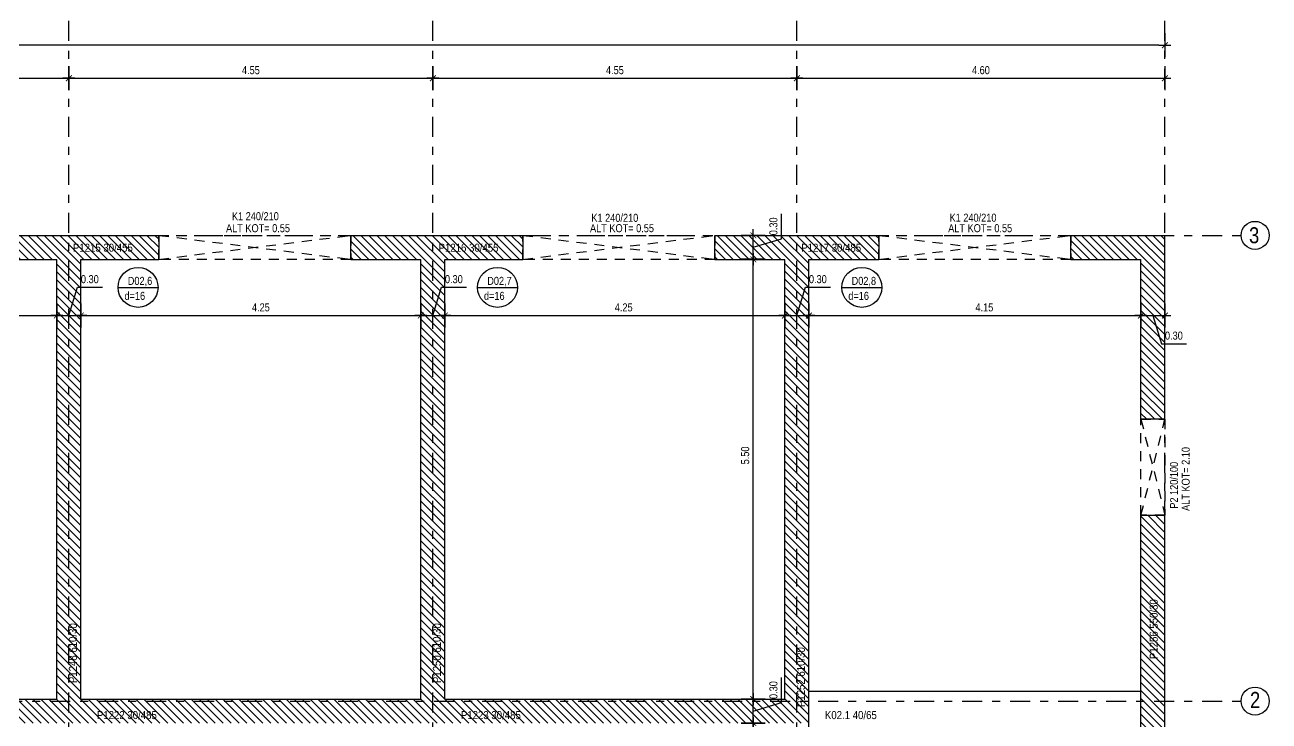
# Model space of a CAD drawing. Header units: metres. Extents: x 419734 to 420376, y 4564732 to 4565123.
# Drawn here: x 420026.43 to 420041.98, y 4565100.04 to 4565108.75 of the extents above; entities that cross this region are included whole.
import ezdxf

# ---------------------------------------------------------------- set-up
doc = ezdxf.new("R2010")
doc.units = ezdxf.units.M
doc.linetypes.add('NASCOSTA', pattern=[0.375, 0.25, -0.125])
doc.linetypes.add('TRATTO-PUNTO', pattern=[1, 0.5, -0.25, 0, -0.25])
doc.layers.get('Defpoints').update_dxf_attribs({"color": 5})
for name, color, linetype in [('SW_ASSI', 7, 'TRATTO-PUNTO'), ('SW_DIM', 33, 'Continuous'), ('SW_MAGRONE', 2, 'Continuous'), ('SW_TRATT_GRIGIO', 252, 'NASCOSTA'), ('SW_TRATTEGGIO_252', 252, 'Continuous'), ('SW_TXT_TESTI', 1, 'Continuous')]:
    doc.layers.add(name, color=color, linetype=linetype)
doc.styles.add('SWS', font='ARIALN.TTF')
doc.dimstyles.new('DIM-SW-50_m', dxfattribs={"dimtxt": 0.1, "dimasz": 0.075, "dimexe": 0.125, "dimexo": 0.125, "dimgap": 0.05, "dimtad": 1, "dimzin": 1, "dimdsep": 46, "dimtxsty": 'SWS', "dimblk1": 'D', "dimblk2": 'D', "dimsah": 1, "dimcen": 0.0075, "dimdle": 0.0625, "dimse1": 1, "dimse2": 1, "dimclrd": 256, "dimclre": 256, "dimclrt": 256, "dimazin": 0, "dimtfac": 0.75, "dimtmove": 1, "dimatfit": 3, "dimldrblk": 'D', "dimfxl": 0.125, "dimtvp": 1.5, "dimtolj": 1, "dimtzin": 0, "dimarcsym": 0})

# ---------------------------------------------------------------- blocks, each defined once
blk = doc.blocks.new('D')
for p, q in [((-1, 0), (1, 0)), ((0, 2), (0, -2))]:
    blk.add_line(p, q)
at = {"const_width": 0.141}
blk.add_lwpolyline([(0.48, 0.48), (-0.48, -0.48)], dxfattribs=at)
blk = doc.blocks.new('*D754')
at = {"layer": 'Defpoints', "color": 0, "ltscale": 0.5, "transparency": 16777216}
for p in [(420021.579, 4565105.113), (420026.829, 4565105.113), (420026.829, 4565105.113)]:
    blk.add_point(p, dxfattribs=at)
at = {"layer": 'SW_DIM', "lineweight": -2, "ltscale": 0.5, "transparency": 16777216}
blk.add_line((420021.654, 4565105.113), (420026.754, 4565105.113), dxfattribs=at)
at = {"layer": 'SW_DIM', "lineweight": -2, "ltscale": 0.5, "transparency": 16777216, "xscale": 0.075, "yscale": 0.075, "zscale": 0.075, "rotation": 180}
blk.add_blockref('D', (420021.579, 4565105.113), dxfattribs=at)
at = {"layer": 'SW_DIM', "lineweight": -2, "ltscale": 0.5, "transparency": 16777216, "xscale": 0.075, "yscale": 0.075, "zscale": 0.075}
blk.add_blockref('D', (420026.829, 4565105.113), dxfattribs=at)
at = {"layer": 'SW_DIM', "ltscale": 0.5, "transparency": 16777216, "insert": (420024.308, 4565105.214), "char_height": 0.1, "attachment_point": 5, "style": 'SWS'}
blk.add_mtext('\\A1;5.25', dxfattribs=at)
blk = doc.blocks.new('*D755')
at = {"layer": 'Defpoints', "color": 0, "ltscale": 0.5, "transparency": 16777216}
for p in [(420026.829, 4565105.113), (420027.129, 4565105.113), (420027.129, 4565105.113)]:
    blk.add_point(p, dxfattribs=at)
at = {"layer": 'SW_DIM', "lineweight": -2, "ltscale": 0.5, "transparency": 16777216}
for p, q in [((420026.979, 4565105.113), (420027.085, 4565105.466)), ((420027.085, 4565105.466), (420027.398, 4565105.466)), ((420026.904, 4565105.113), (420027.054, 4565105.113))]:
    blk.add_line(p, q, dxfattribs=at)
at = {"layer": 'SW_DIM', "lineweight": -2, "ltscale": 0.5, "transparency": 16777216, "xscale": 0.075, "yscale": 0.075, "zscale": 0.075, "rotation": 180}
blk.add_blockref('D', (420026.829, 4565105.113), dxfattribs=at)
at = {"layer": 'SW_DIM', "lineweight": -2, "ltscale": 0.5, "transparency": 16777216, "xscale": 0.075, "yscale": 0.075, "zscale": 0.075}
blk.add_blockref('D', (420027.129, 4565105.113), dxfattribs=at)
at = {"layer": 'SW_DIM', "ltscale": 0.5, "transparency": 16777216, "insert": (420027.241, 4565105.567), "char_height": 0.1, "attachment_point": 5, "style": 'SWS'}
blk.add_mtext('\\A1;0.30', dxfattribs=at)
blk = doc.blocks.new('*D756')
at = {"layer": 'Defpoints', "color": 0, "ltscale": 0.5, "transparency": 16777216}
for p in [(420027.129, 4565105.113), (420031.379, 4565105.113), (420031.379, 4565105.113)]:
    blk.add_point(p, dxfattribs=at)
at = {"layer": 'SW_DIM', "lineweight": -2, "ltscale": 0.5, "transparency": 16777216}
blk.add_line((420027.204, 4565105.113), (420031.304, 4565105.113), dxfattribs=at)
at = {"layer": 'SW_DIM', "lineweight": -2, "ltscale": 0.5, "transparency": 16777216, "xscale": 0.075, "yscale": 0.075, "zscale": 0.075, "rotation": 180}
blk.add_blockref('D', (420027.129, 4565105.113), dxfattribs=at)
at = {"layer": 'SW_DIM', "lineweight": -2, "ltscale": 0.5, "transparency": 16777216, "xscale": 0.075, "yscale": 0.075, "zscale": 0.075}
blk.add_blockref('D', (420031.379, 4565105.113), dxfattribs=at)
at = {"layer": 'SW_DIM', "ltscale": 0.5, "transparency": 16777216, "insert": (420029.379, 4565105.214), "char_height": 0.1, "attachment_point": 5, "style": 'SWS'}
blk.add_mtext('\\A1;4.25', dxfattribs=at)
blk = doc.blocks.new('*D757')
at = {"layer": 'Defpoints', "color": 0, "ltscale": 0.5, "transparency": 16777216}
for p in [(420031.379, 4565105.113), (420031.679, 4565105.113), (420031.679, 4565105.113)]:
    blk.add_point(p, dxfattribs=at)
at = {"layer": 'SW_DIM', "lineweight": -2, "ltscale": 0.5, "transparency": 16777216}
for p, q in [((420031.529, 4565105.113), (420031.635, 4565105.466)), ((420031.635, 4565105.466), (420031.948, 4565105.466)), ((420031.454, 4565105.113), (420031.604, 4565105.113))]:
    blk.add_line(p, q, dxfattribs=at)
at = {"layer": 'SW_DIM', "lineweight": -2, "ltscale": 0.5, "transparency": 16777216, "xscale": 0.075, "yscale": 0.075, "zscale": 0.075, "rotation": 180}
blk.add_blockref('D', (420031.379, 4565105.113), dxfattribs=at)
at = {"layer": 'SW_DIM', "lineweight": -2, "ltscale": 0.5, "transparency": 16777216, "xscale": 0.075, "yscale": 0.075, "zscale": 0.075}
blk.add_blockref('D', (420031.679, 4565105.113), dxfattribs=at)
at = {"layer": 'SW_DIM', "ltscale": 0.5, "transparency": 16777216, "insert": (420031.791, 4565105.567), "char_height": 0.1, "attachment_point": 5, "style": 'SWS'}
blk.add_mtext('\\A1;0.30', dxfattribs=at)
blk = doc.blocks.new('*D758')
at = {"layer": 'Defpoints', "color": 0, "ltscale": 0.5, "transparency": 16777216}
for p in [(420031.679, 4565105.113), (420035.929, 4565105.113), (420035.929, 4565105.113)]:
    blk.add_point(p, dxfattribs=at)
at = {"layer": 'SW_DIM', "lineweight": -2, "ltscale": 0.5, "transparency": 16777216}
blk.add_line((420031.754, 4565105.113), (420035.854, 4565105.113), dxfattribs=at)
at = {"layer": 'SW_DIM', "lineweight": -2, "ltscale": 0.5, "transparency": 16777216, "xscale": 0.075, "yscale": 0.075, "zscale": 0.075, "rotation": 180}
blk.add_blockref('D', (420031.679, 4565105.113), dxfattribs=at)
at = {"layer": 'SW_DIM', "lineweight": -2, "ltscale": 0.5, "transparency": 16777216, "xscale": 0.075, "yscale": 0.075, "zscale": 0.075}
blk.add_blockref('D', (420035.929, 4565105.113), dxfattribs=at)
at = {"layer": 'SW_DIM', "ltscale": 0.5, "transparency": 16777216, "insert": (420033.914, 4565105.214), "char_height": 0.1, "attachment_point": 5, "style": 'SWS'}
blk.add_mtext('\\A1;4.25', dxfattribs=at)
blk = doc.blocks.new('*D759')
at = {"layer": 'Defpoints', "color": 0, "ltscale": 0.5, "transparency": 16777216}
for p in [(420035.929, 4565105.113), (420036.229, 4565105.113), (420036.229, 4565105.113)]:
    blk.add_point(p, dxfattribs=at)
at = {"layer": 'SW_DIM', "lineweight": -2, "ltscale": 0.5, "transparency": 16777216}
for p, q in [((420036.079, 4565105.113), (420036.185, 4565105.466)), ((420036.185, 4565105.466), (420036.498, 4565105.466)), ((420036.004, 4565105.113), (420036.154, 4565105.113))]:
    blk.add_line(p, q, dxfattribs=at)
at = {"layer": 'SW_DIM', "lineweight": -2, "ltscale": 0.5, "transparency": 16777216, "xscale": 0.075, "yscale": 0.075, "zscale": 0.075, "rotation": 180}
blk.add_blockref('D', (420035.929, 4565105.113), dxfattribs=at)
at = {"layer": 'SW_DIM', "lineweight": -2, "ltscale": 0.5, "transparency": 16777216, "xscale": 0.075, "yscale": 0.075, "zscale": 0.075}
blk.add_blockref('D', (420036.229, 4565105.113), dxfattribs=at)
at = {"layer": 'SW_DIM', "ltscale": 0.5, "transparency": 16777216, "insert": (420036.341, 4565105.567), "char_height": 0.1, "attachment_point": 5, "style": 'SWS'}
blk.add_mtext('\\A1;0.30', dxfattribs=at)
blk = doc.blocks.new('*D760')
at = {"layer": 'Defpoints', "color": 0, "ltscale": 0.5, "transparency": 16777216}
for p in [(420036.229, 4565105.113), (420040.379, 4565105.113), (420040.379, 4565105.113)]:
    blk.add_point(p, dxfattribs=at)
at = {"layer": 'SW_DIM', "lineweight": -2, "ltscale": 0.5, "transparency": 16777216}
blk.add_line((420036.304, 4565105.113), (420040.304, 4565105.113), dxfattribs=at)
at = {"layer": 'SW_DIM', "lineweight": -2, "ltscale": 0.5, "transparency": 16777216, "xscale": 0.075, "yscale": 0.075, "zscale": 0.075, "rotation": 180}
blk.add_blockref('D', (420036.229, 4565105.113), dxfattribs=at)
at = {"layer": 'SW_DIM', "lineweight": -2, "ltscale": 0.5, "transparency": 16777216, "xscale": 0.075, "yscale": 0.075, "zscale": 0.075}
blk.add_blockref('D', (420040.379, 4565105.113), dxfattribs=at)
at = {"layer": 'SW_DIM', "ltscale": 0.5, "transparency": 16777216, "insert": (420038.422, 4565105.214), "char_height": 0.1, "attachment_point": 5, "style": 'SWS'}
blk.add_mtext('\\A1;4.15', dxfattribs=at)
blk = doc.blocks.new('*D761')
at = {"layer": 'Defpoints', "color": 0, "ltscale": 0.5, "transparency": 16777216}
for p in [(420040.679, 4565105.436), (420040.379, 4565105.113), (420040.679, 4565105.113)]:
    blk.add_point(p, dxfattribs=at)
at = {"layer": 'SW_DIM', "lineweight": -2, "ltscale": 0.5, "transparency": 16777216}
for p, q in [((420040.454, 4565105.113), (420040.604, 4565105.113)), ((420040.529, 4565105.113), (420040.635, 4565104.76)), ((420040.635, 4565104.76), (420040.948, 4565104.76))]:
    blk.add_line(p, q, dxfattribs=at)
at = {"layer": 'SW_DIM', "lineweight": -2, "ltscale": 0.5, "transparency": 16777216, "xscale": 0.075, "yscale": 0.075, "zscale": 0.075, "rotation": 180}
blk.add_blockref('D', (420040.379, 4565105.113), dxfattribs=at)
at = {"layer": 'SW_DIM', "lineweight": -2, "ltscale": 0.5, "transparency": 16777216, "xscale": 0.075, "yscale": 0.075, "zscale": 0.075}
blk.add_blockref('D', (420040.679, 4565105.113), dxfattribs=at)
at = {"layer": 'SW_DIM', "ltscale": 0.5, "transparency": 16777216, "insert": (420040.791, 4565104.861), "char_height": 0.1, "attachment_point": 5, "style": 'SWS'}
blk.add_mtext('\\A1;0.30', dxfattribs=at)
blk = doc.blocks.new('*D794')
at = {"layer": 'Defpoints', "color": 0, "ltscale": 0.5, "transparency": 16777216}
for p in [(420035.534, 4565100.016), (420035.534, 4565100.016), (420035.534, 4565093.266)]:
    blk.add_point(p, dxfattribs=at)
at = {"layer": 'SW_DIM', "lineweight": -2, "ltscale": 0.5, "transparency": 16777216}
blk.add_line((420035.534, 4565093.341), (420035.534, 4565099.941), dxfattribs=at)
at = {"layer": 'SW_DIM', "lineweight": -2, "ltscale": 0.5, "transparency": 16777216, "xscale": 0.075, "yscale": 0.075, "zscale": 0.075}
for p, rotation in [((420035.534, 4565100.016), 90), ((420035.534, 4565093.266), 270)]:
    blk.add_blockref('D', p, dxfattribs=dict(at, rotation=rotation))
at = {"layer": 'SW_DIM', "ltscale": 0.5, "transparency": 16777216, "insert": (420035.433, 4565096.928), "char_height": 0.1, "attachment_point": 5, "rotation": 90, "style": 'SWS'}
blk.add_mtext('\\A1;6.75', dxfattribs=at)
blk = doc.blocks.new('*D795')
at = {"layer": 'Defpoints', "color": 0, "ltscale": 0.5, "transparency": 16777216}
for p in [(420035.534, 4565100.316), (420035.534, 4565100.316), (420035.534, 4565100.016)]:
    blk.add_point(p, dxfattribs=at)
at = {"layer": 'SW_DIM', "lineweight": -2, "ltscale": 0.5, "transparency": 16777216}
for p, q in [((420035.887, 4565100.271), (420035.887, 4565100.584)), ((420035.534, 4565100.166), (420035.887, 4565100.271)), ((420035.534, 4565100.091), (420035.534, 4565100.241))]:
    blk.add_line(p, q, dxfattribs=at)
at = {"layer": 'SW_DIM', "lineweight": -2, "ltscale": 0.5, "transparency": 16777216, "xscale": 0.075, "yscale": 0.075, "zscale": 0.075}
for p, rotation in [((420035.534, 4565100.316), 90), ((420035.534, 4565100.016), 270)]:
    blk.add_blockref('D', p, dxfattribs=dict(at, rotation=rotation))
at = {"layer": 'SW_DIM', "ltscale": 0.5, "transparency": 16777216, "insert": (420035.786, 4565100.428), "char_height": 0.1, "attachment_point": 5, "rotation": 90, "style": 'SWS'}
blk.add_mtext('\\A1;0.30', dxfattribs=at)
blk = doc.blocks.new('*D796')
at = {"layer": 'Defpoints', "color": 0, "ltscale": 0.5, "transparency": 16777216}
for p in [(420035.129, 4565105.816), (420035.534, 4565105.816), (420035.534, 4565100.316)]:
    blk.add_point(p, dxfattribs=at)
at = {"layer": 'SW_DIM', "lineweight": -2, "ltscale": 0.5, "transparency": 16777216}
blk.add_line((420035.534, 4565100.391), (420035.534, 4565105.741), dxfattribs=at)
at = {"layer": 'SW_DIM', "lineweight": -2, "ltscale": 0.5, "transparency": 16777216, "xscale": 0.075, "yscale": 0.075, "zscale": 0.075}
for p, rotation in [((420035.534, 4565105.816), 90), ((420035.534, 4565100.316), 270)]:
    blk.add_blockref('D', p, dxfattribs=dict(at, rotation=rotation))
at = {"layer": 'SW_DIM', "ltscale": 0.5, "transparency": 16777216, "insert": (420035.433, 4565103.363), "char_height": 0.1, "attachment_point": 5, "rotation": 90, "style": 'SWS'}
blk.add_mtext('\\A1;5.50', dxfattribs=at)
blk = doc.blocks.new('*D797')
at = {"layer": 'Defpoints', "color": 0, "ltscale": 0.5, "transparency": 16777216}
for p in [(420035.129, 4565106.116), (420035.534, 4565106.116), (420035.129, 4565105.816)]:
    blk.add_point(p, dxfattribs=at)
at = {"layer": 'SW_DIM', "lineweight": -2, "ltscale": 0.5, "transparency": 16777216}
for p, q in [((420035.887, 4565106.071), (420035.887, 4565106.384)), ((420035.534, 4565105.966), (420035.887, 4565106.071)), ((420035.534, 4565105.891), (420035.534, 4565106.041))]:
    blk.add_line(p, q, dxfattribs=at)
at = {"layer": 'SW_DIM', "lineweight": -2, "ltscale": 0.5, "transparency": 16777216, "xscale": 0.075, "yscale": 0.075, "zscale": 0.075}
for p, rotation in [((420035.534, 4565106.116), 90), ((420035.534, 4565105.816), 270)]:
    blk.add_blockref('D', p, dxfattribs=dict(at, rotation=rotation))
at = {"layer": 'SW_DIM', "ltscale": 0.5, "transparency": 16777216, "insert": (420035.786, 4565106.228), "char_height": 0.1, "attachment_point": 5, "rotation": 90, "style": 'SWS'}
blk.add_mtext('\\A1;0.30', dxfattribs=at)
blk = doc.blocks.new('*D814')
at = {"layer": 'Defpoints', "color": 0, "ltscale": 0.5, "transparency": 16777216}
for p in [(420026.979, 4565108.08), (420021.429, 4565107.638), (420026.979, 4565107.532)]:
    blk.add_point(p, dxfattribs=at)
at = {"layer": 'SW_DIM', "lineweight": -2, "ltscale": 0.5, "transparency": 16777216}
blk.add_line((420021.504, 4565108.08), (420026.904, 4565108.08), dxfattribs=at)
at = {"layer": 'SW_DIM', "lineweight": -2, "ltscale": 0.5, "transparency": 16777216, "xscale": 0.075, "yscale": 0.075, "zscale": 0.075, "rotation": 180}
blk.add_blockref('D', (420021.429, 4565108.08), dxfattribs=at)
at = {"layer": 'SW_DIM', "lineweight": -2, "ltscale": 0.5, "transparency": 16777216, "xscale": 0.075, "yscale": 0.075, "zscale": 0.075}
blk.add_blockref('D', (420026.979, 4565108.08), dxfattribs=at)
at = {"layer": 'SW_DIM', "ltscale": 0.5, "transparency": 16777216, "insert": (420024.204, 4565108.181), "char_height": 0.1, "attachment_point": 5, "style": 'SWS'}
blk.add_mtext('\\A1;5.55', dxfattribs=at)
blk = doc.blocks.new('*D815')
at = {"layer": 'Defpoints', "color": 0, "ltscale": 0.5, "transparency": 16777216}
for p in [(420031.529, 4565108.08), (420026.979, 4565107.532), (420031.529, 4565107.441)]:
    blk.add_point(p, dxfattribs=at)
at = {"layer": 'SW_DIM', "lineweight": -2, "ltscale": 0.5, "transparency": 16777216}
blk.add_line((420027.054, 4565108.08), (420031.454, 4565108.08), dxfattribs=at)
at = {"layer": 'SW_DIM', "lineweight": -2, "ltscale": 0.5, "transparency": 16777216, "xscale": 0.075, "yscale": 0.075, "zscale": 0.075, "rotation": 180}
blk.add_blockref('D', (420026.979, 4565108.08), dxfattribs=at)
at = {"layer": 'SW_DIM', "lineweight": -2, "ltscale": 0.5, "transparency": 16777216, "xscale": 0.075, "yscale": 0.075, "zscale": 0.075}
blk.add_blockref('D', (420031.529, 4565108.08), dxfattribs=at)
at = {"layer": 'SW_DIM', "ltscale": 0.5, "transparency": 16777216, "insert": (420029.254, 4565108.181), "char_height": 0.1, "attachment_point": 5, "style": 'SWS'}
blk.add_mtext('\\A1;4.55', dxfattribs=at)
blk = doc.blocks.new('*D816')
at = {"layer": 'Defpoints', "color": 0, "ltscale": 0.5, "transparency": 16777216}
for p in [(420036.079, 4565108.08), (420036.079, 4565107.501), (420031.529, 4565107.441)]:
    blk.add_point(p, dxfattribs=at)
at = {"layer": 'SW_DIM', "lineweight": -2, "ltscale": 0.5, "transparency": 16777216}
blk.add_line((420031.604, 4565108.08), (420036.004, 4565108.08), dxfattribs=at)
at = {"layer": 'SW_DIM', "lineweight": -2, "ltscale": 0.5, "transparency": 16777216, "xscale": 0.075, "yscale": 0.075, "zscale": 0.075, "rotation": 180}
blk.add_blockref('D', (420031.529, 4565108.08), dxfattribs=at)
at = {"layer": 'SW_DIM', "lineweight": -2, "ltscale": 0.5, "transparency": 16777216, "xscale": 0.075, "yscale": 0.075, "zscale": 0.075}
blk.add_blockref('D', (420036.079, 4565108.08), dxfattribs=at)
at = {"layer": 'SW_DIM', "ltscale": 0.5, "transparency": 16777216, "insert": (420033.804, 4565108.181), "char_height": 0.1, "attachment_point": 5, "style": 'SWS'}
blk.add_mtext('\\A1;4.55', dxfattribs=at)
blk = doc.blocks.new('*D817')
at = {"layer": 'Defpoints', "color": 0, "ltscale": 0.5, "transparency": 16777216}
for p in [(420040.679, 4565108.08), (420036.079, 4565107.501), (420040.679, 4565106.116)]:
    blk.add_point(p, dxfattribs=at)
at = {"layer": 'SW_DIM', "lineweight": -2, "ltscale": 0.5, "transparency": 16777216}
blk.add_line((420036.154, 4565108.08), (420040.604, 4565108.08), dxfattribs=at)
at = {"layer": 'SW_DIM', "lineweight": -2, "ltscale": 0.5, "transparency": 16777216, "xscale": 0.075, "yscale": 0.075, "zscale": 0.075, "rotation": 180}
blk.add_blockref('D', (420036.079, 4565108.08), dxfattribs=at)
at = {"layer": 'SW_DIM', "lineweight": -2, "ltscale": 0.5, "transparency": 16777216, "xscale": 0.075, "yscale": 0.075, "zscale": 0.075}
blk.add_blockref('D', (420040.679, 4565108.08), dxfattribs=at)
at = {"layer": 'SW_DIM', "ltscale": 0.5, "transparency": 16777216, "insert": (420038.379, 4565108.181), "char_height": 0.1, "attachment_point": 5, "style": 'SWS'}
blk.add_mtext('\\A1;4.60', dxfattribs=at)
blk = doc.blocks.new('*D818')
at = {"layer": 'Defpoints', "color": 0, "ltscale": 0.5, "transparency": 16777216}
for p in [(419992.206, 4565108.494), (419992.206, 4565107.808), (420040.679, 4565107.808)]:
    blk.add_point(p, dxfattribs=at)
at = {"layer": 'SW_DIM', "lineweight": -2, "ltscale": 0.5, "transparency": 16777216}
blk.add_line((420040.604, 4565108.494), (419992.281, 4565108.494), dxfattribs=at)
at = {"layer": 'SW_DIM', "lineweight": -2, "ltscale": 0.5, "transparency": 16777216, "xscale": 0.075, "yscale": 0.075, "zscale": 0.075, "rotation": 180}
blk.add_blockref('D', (419992.206, 4565108.494), dxfattribs=at)
at = {"layer": 'SW_DIM', "lineweight": -2, "ltscale": 0.5, "transparency": 16777216, "xscale": 0.075, "yscale": 0.075, "zscale": 0.075}
blk.add_blockref('D', (420040.679, 4565108.494), dxfattribs=at)
at = {"layer": 'SW_DIM', "ltscale": 0.5, "transparency": 16777216, "insert": (420016.443, 4565108.595), "char_height": 0.1, "attachment_point": 5, "style": 'SWS'}
blk.add_mtext('\\A1;48.47', dxfattribs=at)

msp = doc.modelspace()

# ---------------------------------------------------------------- hatches: boundary and pattern name
at = {"layer": 'SW_TRATTEGGIO_252'}
h = msp.add_hatch(dxfattribs=at)
h.set_pattern_fill('_USER', color=256, scale=0.07, angle=135, pattern_type=0)
h.set_pattern_definition([(135, (419964.381146, 4565248.29178), (-0.049497475, -0.049497475), [])])
h.paths.add_polyline_path([(420036.22913, 4565105.81554), (420037.10413, 4565105.81554), (420037.10413, 4565106.11554), (420035.82934, 4565106.11554), (420035.05413, 4565106.11554), (420035.05413, 4565105.81554), (420035.82934, 4565105.81554), (420035.92913, 4565105.81554), (420035.92913, 4565100.31554), (420031.67913, 4565100.31554), (420031.67913, 4565105.81554), (420032.65413, 4565105.81554), (420032.65413, 4565106.11554), (420031.27934, 4565106.11554), (420030.50413, 4565106.11554), (420030.50413, 4565105.81554), (420031.27934, 4565105.81554), (420031.37913, 4565105.81554), (420031.37913, 4565100.31554), (420027.12913, 4565100.31554), (420027.12913, 4565105.81554), (420028.10413, 4565105.81554), (420028.10413, 4565106.11554), (420026.72934, 4565106.11554), (420025.45413, 4565106.11554), (420025.45413, 4565105.81554), (420026.72934, 4565105.81554), (420026.82913, 4565105.81554), (420026.82913, 4565100.31554), (420021.57913, 4565100.31554), (420021.57913, 4565105.81554), (420023.05413, 4565105.81554), (420023.05413, 4565106.11554), (420021.17934, 4565106.11554), (420020.87913, 4565106.11554), (420020.87913, 4565105.81554), (420021.17934, 4565105.81554), (420021.27913, 4565105.81554), (420021.27913, 4565100.01554), (420027.12913, 4565100.01554), (420031.37913, 4565100.01554), (420031.67913, 4565100.01554), (420036.22913, 4565100.01554)])
h.paths.add_polyline_path([(420040.67913, 4565106.11554), (420039.50413, 4565106.11554), (420039.50413, 4565105.81554), (420040.37913, 4565105.81554), (420040.37913, 4565103.81554), (420040.67913, 4565103.81554)])
h.paths.add_polyline_path([(420040.67913, 4565100.61554), (420040.67913, 4565102.61554), (420040.37913, 4565102.61554), (420040.37913, 4565100.61554), (420040.37913, 4565096.46554), (420040.67913, 4565096.46554)])
h.paths.add_polyline_path([(420040.67913, 4565095.26554), (420040.37913, 4565095.26554), (420040.37913, 4565093.26554), (420039.87913, 4565093.26554), (420039.87913, 4565092.96554), (420040.67913, 4565092.96554)])
h.paths.add_polyline_path([(420037.47913, 4565093.26554), (420035.82934, 4565093.26554), (420034.57913, 4565093.26554), (420034.57913, 4565092.96554), (420035.82934, 4565092.96554), (420037.47913, 4565092.96554)])
h.paths.add_polyline_path([(420032.17913, 4565093.26554), (420031.27934, 4565093.26554), (420029.87913, 4565093.26554), (420029.87913, 4565092.96554), (420031.27934, 4565092.96554), (420032.17913, 4565092.96554)])
h.paths.add_polyline_path([(420028.67913, 4565093.26554), (420026.72934, 4565093.26554), (420026.42913, 4565093.26554), (420026.42913, 4565092.96554), (420026.72934, 4565092.96554), (420028.67913, 4565092.96554)])
h.paths.add_polyline_path([(420024.02913, 4565093.26554), (420023.37913, 4565093.26554), (420023.37913, 4565092.96554), (420024.02913, 4565092.96554)])
h.paths.add_polyline_path([(420022.17913, 4565093.26554), (420021.80413, 4565093.26554), (420021.80413, 4565092.96554), (420022.17913, 4565092.96554)])
h.paths.add_polyline_path([(420021.15413, 4565093.26554), (420020.87913, 4565093.26554), (420020.87913, 4565092.96554), (420021.15413, 4565092.96554)])
h.paths.add_polyline_path([(420018.47913, 4565093.26554), (420017.20313, 4565093.26554), (420017.20313, 4565092.96554), (420018.47913, 4565092.96554)])
h.paths.add_polyline_path([(420016.00313, 4565093.26554), (420015.72413, 4565093.26554), (420015.72413, 4565092.96554), (420016.00313, 4565092.96554)])
h.paths.add_polyline_path([(420014.98413, 4565093.26554), (420014.88413, 4565093.26554), (420014.88413, 4565092.96554), (420014.98413, 4565092.96554)])
h.paths.add_polyline_path([(420013.82413, 4565093.26554), (420013.3899, 4565093.26554), (420013.3899, 4565092.96554), (420013.82413, 4565092.96554)])
h.paths.add_polyline_path([(420009.7859, 4565093.26554), (420007.8543, 4565093.26554), (420005.69347, 4565093.26554), (420005.69347, 4565092.96554), (420007.8543, 4565092.96554), (420009.7859, 4565092.96554)])
h.paths.add_polyline_path([(420002.08947, 4565093.26554), (420000.48667, 4565093.26554), (420000.48667, 4565092.96554), (420002.08947, 4565092.96554)])
h.paths.add_polyline_path([(419999.83667, 4565093.26554), (419998.77675, 4565093.26554), (419998.77675, 4565092.96554), (419999.83667, 4565092.96554)])
h.paths.add_polyline_path([(419997.57675, 4565093.26554), (419996.57175, 4565093.26554), (419995.40641, 4565093.26554), (419995.40641, 4565092.96554), (419996.57175, 4565092.96554), (419997.57675, 4565092.96554)])
h.paths.add_polyline_path([(419993.00641, 4565093.26554), (419992.50641, 4565093.26554), (419992.50641, 4565095.26554), (419992.20641, 4565095.26554), (419992.20641, 4565092.96554), (419993.00641, 4565092.96554)])
h.paths.add_polyline_path([(419992.50641, 4565099.96554), (419992.20641, 4565099.96554), (419992.20641, 4565096.46554), (419992.50641, 4565096.46554)])
h.paths.add_polyline_path([(419992.50641, 4565102.61554), (419992.20641, 4565102.61554), (419992.20641, 4565100.61554), (419992.50641, 4565100.61554)])
h.paths.add_polyline_path([(419995.48641, 4565106.11554), (419992.20641, 4565106.11554), (419992.20641, 4565103.81554), (419992.50641, 4565103.81554), (419992.50641, 4565105.81554), (419995.48641, 4565105.81554)])
h.paths.add_polyline_path([(419997.73667, 4565106.11554), (419996.68641, 4565106.11554), (419996.68641, 4565105.81554), (419997.73667, 4565105.81554)])
h.paths.add_polyline_path([(420002.03967, 4565106.11554), (420000.43688, 4565106.11554), (419999.53667, 4565106.11554), (419999.53667, 4565105.81554), (420000.43688, 4565105.81554), (420002.03967, 4565105.81554)])
h.paths.add_polyline_path([(420009.7899, 4565106.11554), (420007.85409, 4565106.11554), (420005.64367, 4565106.11554), (420005.64367, 4565105.81554), (420007.85409, 4565105.81554), (420009.7899, 4565105.81554)])
h.paths.add_polyline_path([(420014.98413, 4565106.11554), (420013.3899, 4565106.11554), (420013.3899, 4565105.81554), (420014.98413, 4565105.81554)])
h.paths.add_polyline_path([(420016.62913, 4565106.11554), (420015.72413, 4565106.11554), (420015.72413, 4565105.81554), (420016.62913, 4565105.81554)])
h.paths.add_polyline_path([(420018.47913, 4565106.11554), (420017.82913, 4565106.11554), (420017.82913, 4565105.81554), (420018.47913, 4565105.81554)])
h.paths.add_polyline_path([(419996.68641, 4565106.11554), (419996.57175, 4565106.11554), (419996.57175, 4565105.81554), (419996.68641, 4565105.81554)])

# ---------------------------------------------------------------- linework, layer by layer
at = {"layer": 'SW_ASSI', "ltscale": 0.5}
for points in [[(420026.97913, 4565091.14662), (420026.97913, 4565109.00194)], [(420031.52913, 4565091.14662), (420031.52913, 4565109.00194)], [(420036.07913, 4565091.14662), (420036.07913, 4565109.00194)], [(420040.67913, 4565091.14662), (420040.67913, 4565109.00194)], [(419987.14444, 4565106.11554), (420041.63148, 4565106.11554)], [(419987.14444, 4565100.29054), (420041.63148, 4565100.29054)]]:
    msp.add_lwpolyline(points, dxfattribs=at)
at = {"layer": 'SW_MAGRONE'}
for points in [[(420025.45413, 4565106.11554), (420028.10413, 4565106.11554)], [(420028.10413, 4565106.11554), (420028.10413, 4565105.81554)], [(420030.50413, 4565106.11554), (420032.65413, 4565106.11554)], [(420030.50413, 4565105.81554), (420030.50413, 4565106.11554)], [(420032.65413, 4565106.11554), (420032.65413, 4565105.81554)], [(420035.05413, 4565106.11554), (420035.82934, 4565106.11554)], [(420035.05413, 4565105.81554), (420035.05413, 4565106.11554)], [(420035.82934, 4565106.11554), (420037.10413, 4565106.11554)], [(420037.10413, 4565106.11554), (420037.10413, 4565105.81554)], [(420039.50413, 4565106.11554), (420040.67913, 4565106.11554)], [(420039.50413, 4565105.81554), (420039.50413, 4565106.11554)], [(420040.67913, 4565103.81554), (420040.67913, 4565106.11554)], [(420025.45413, 4565105.81554), (420026.82913, 4565105.81554)], [(420026.82913, 4565100.31554), (420026.82913, 4565105.81554)], [(420027.12913, 4565100.31554), (420027.12913, 4565105.81554)], [(420027.12913, 4565105.81554), (420028.10413, 4565105.81554)], [(420030.50413, 4565105.81554), (420031.37913, 4565105.81554)], [(420031.37913, 4565100.31554), (420031.37913, 4565105.81554)], [(420031.67913, 4565100.31554), (420031.67913, 4565105.81554)], [(420031.67913, 4565105.81554), (420032.65413, 4565105.81554)], [(420035.05413, 4565105.81554), (420035.92913, 4565105.81554)], [(420035.92913, 4565100.31554), (420035.92913, 4565105.81554)], [(420036.22913, 4565105.81554), (420037.10413, 4565105.81554)], [(420036.22913, 4565093.26554), (420036.22913, 4565105.81554)], [(420039.50413, 4565105.81554), (420040.37913, 4565105.81554)], [(420040.37913, 4565103.81554), (420040.37913, 4565105.81554)], [(420040.67913, 4565103.81554), (420040.37913, 4565103.81554)], [(420040.37913, 4565102.61554), (420040.67913, 4565102.61554)], [(420040.37913, 4565096.46554), (420040.37913, 4565102.61554)], [(420040.67913, 4565096.46554), (420040.67913, 4565102.61554)], [(420036.22913, 4565100.41554), (420040.37913, 4565100.41554)], [(420021.57913, 4565100.31554), (420026.82913, 4565100.31554)], [(420027.12913, 4565100.31554), (420031.37913, 4565100.31554)], [(420031.67913, 4565100.31554), (420035.92913, 4565100.31554)]]:
    msp.add_lwpolyline(points, dxfattribs=at)
at = {"layer": 'SW_TRATT_GRIGIO', "ltscale": 0.5}
for points in [[(420028.10413, 4565105.81554), (420030.50413, 4565106.11554)], [(420028.10413, 4565106.11554), (420030.50413, 4565105.81554)], [(420032.65413, 4565105.81554), (420035.05413, 4565106.11554)], [(420032.65413, 4565106.11554), (420035.05413, 4565105.81554)], [(420037.10413, 4565105.81554), (420039.50413, 4565106.11554)], [(420037.10413, 4565106.11554), (420039.50413, 4565105.81554)], [(420040.37913, 4565102.61554), (420040.67913, 4565103.81554)], [(420040.37913, 4565103.81554), (420040.67913, 4565102.61554)]]:
    msp.add_lwpolyline(points, dxfattribs=at)
for points in [[(420028.10413, 4565106.11554), (420030.50413, 4565106.11554), (420030.50413, 4565105.81554), (420028.10413, 4565105.81554)], [(420032.65413, 4565106.11554), (420035.05413, 4565106.11554), (420035.05413, 4565105.81554), (420032.65413, 4565105.81554)], [(420037.10413, 4565106.11554), (420039.50413, 4565106.11554), (420039.50413, 4565105.81554), (420037.10413, 4565105.81554)], [(420040.37913, 4565103.81554), (420040.67913, 4565103.81554), (420040.67913, 4565102.61554), (420040.37913, 4565102.61554)]]:
    msp.add_lwpolyline(points, close=True, dxfattribs=at)
at = {"layer": 'SW_TXT_TESTI'}
for points in [[(420027.59369, 4565105.46486), (420028.09369, 4565105.46486)], [(420032.08677, 4565105.46486), (420032.58677, 4565105.46486)], [(420036.64112, 4565105.46486), (420037.14112, 4565105.46486)]]:
    msp.add_lwpolyline(points, dxfattribs=at)
at = {"layer": 'SW_TXT_TESTI', "color": 1}
for centre in [(420041.80648, 4565106.11554), (420041.80648, 4565100.29054)]:
    msp.add_circle(centre, 0.175, dxfattribs=at)
at = {"layer": 'SW_TXT_TESTI'}
for centre in [(420027.84369, 4565105.46486), (420032.33677, 4565105.46486), (420036.89112, 4565105.46486)]:
    msp.add_circle(centre, 0.25, dxfattribs=at)

# ---------------------------------------------------------------- texts
at = {"layer": 'SW_TXT_TESTI', "color": 4, "style": 'SWS'}
for s, p in [('3', (420041.73082, 4565106.01661)), ('2', (420041.74294, 4565100.20461))]:
    msp.add_text(s, height=0.2, rotation=0.110239, dxfattribs=at).set_placement(p)
at = {"layer": 'SW_TXT_TESTI', "color": 2, "style": 'SWS', "width": 1.05}
for s, p in [('P1215 30/455', (420027.02932, 4565105.91101)), ('P1216 30/455', (420031.59992, 4565105.91101)), ('P1217 30/485', (420036.13287, 4565105.91101)), ('P1222 30/485', (420027.32913, 4565100.06554)), ('P1223 30/485', (420031.87913, 4565100.06554)), ('K02.1 40/65', (420036.42913, 4565100.06554))]:
    msp.add_text(s, height=0.1, dxfattribs=at).set_placement(p)
at = {"layer": 'SW_TXT_TESTI', "linetype": 'Continuous', "lineweight": -3, "style": 'SWS'}
for s, p in [('D02,6', (420027.71548, 4565105.49611)), ('D02,7', (420032.20856, 4565105.49611)), ('D02,8', (420036.76291, 4565105.49611)), ('d=16', (420027.6741, 4565105.30861)), ('d=16', (420032.16719, 4565105.30861)), ('d=16', (420036.72153, 4565105.30861))]:
    msp.add_text(s, height=0.1, dxfattribs=at).set_placement(p)
at = {"layer": 'SW_TXT_TESTI', "color": 2, "style": 'SWS', "width": 1.05}
for s, p in [('P1256 550/30', (420040.58867, 4565100.81554)), ('P1248 610/30', (420027.07913, 4565100.51554)), ('P1250 610/30', (420031.62913, 4565100.51554)), ('P1252 610/30', (420036.17913, 4565100.21554))]:
    msp.add_text(s, height=0.1, rotation=90, dxfattribs=at).set_placement(p)
at = {"layer": 'SW_TXT_TESTI', "char_height": 0.1, "attachment_point": 4, "line_spacing_factor": 0.8, "style": 'SWS'}
for s, insert in [('K1 240/210', (420029.01722, 4565106.35441)), ('{\\fArial Narrow|b0|i0|c162|p34;ALT KOT= 0.55}', (420028.94365, 4565106.2044)), ('{\\fArial Narrow|b0|i0|c162|p34;ALT KOT= 0.55}', (420033.4934, 4565106.2044)), ('K1 240/210', (420033.50998, 4565106.33416)), ('{\\fArial Narrow|b0|i0|c162|p34;ALT KOT= 0.55}', (420037.97054, 4565106.2044)), ('K1 240/210', (420037.98721, 4565106.3359))]:
    msp.add_mtext(s, dxfattribs=dict(at, insert=insert))
at = {"layer": 'SW_TXT_TESTI', "char_height": 0.1, "attachment_point": 4, "rotation": 90, "line_spacing_factor": 0.8, "style": 'SWS'}
for s, insert in [('{\\fArial Narrow|b0|i0|c162|p34;ALT KOT= 2.10}', (420040.93954, 4565102.66912)), ('P2 120/100', (420040.79287, 4565102.69661))]:
    msp.add_mtext(s, dxfattribs=dict(at, insert=insert))

# ---------------------------------------------------------------- dimensions: what is measured, and where the dimension line sits
at = {"layer": 'SW_DIM', "ltscale": 0.5}
for base, p1, p2, picture, middle in [((419992.20641, 4565108.49403), (420040.67913, 4565107.80806), (419992.20641, 4565107.80806), '*D818', (420016.44277, 4565108.59509)), ((420026.97913, 4565108.08041), (420021.42913, 4565107.63759), (420026.97913, 4565107.53161), '*D814', (420024.20413, 4565108.18126)), ((420031.52913, 4565108.08041), (420026.97913, 4565107.53161), (420031.52913, 4565107.44065), '*D815', (420029.25413, 4565108.18126)), ((420036.07913, 4565108.08041), (420031.52913, 4565107.44065), (420036.07913, 4565107.50129), '*D816', (420033.80413, 4565108.18126)), ((420040.67913, 4565108.08041), (420036.07913, 4565107.50129), (420040.67913, 4565106.11554), '*D817', (420038.37913, 4565108.18147)), ((420027.12913, 4565105.11321), (420026.82913, 4565105.11321), (420027.12913, 4565105.11321), '*D755', (420027.13508, 4565105.56744)), ((420031.67913, 4565105.11321), (420031.37913, 4565105.11321), (420031.67913, 4565105.11321), '*D757', (420031.68508, 4565105.56744)), ((420036.22913, 4565105.11321), (420035.92913, 4565105.11321), (420036.22913, 4565105.11321), '*D759', (420036.23508, 4565105.56744)), ((420040.67913, 4565105.11321), (420040.37913, 4565105.11321), (420040.67913, 4565105.43576), '*D761', (420040.68508, 4565104.86109))]:
    dim = msp.add_linear_dim(base=base, p1=p1, p2=p2, dimstyle='DIM-SW-50_m', dxfattribs=at)
    dim.commit()
    dim.dimension.update_dxf_attribs({"geometry": picture, "text_midpoint": middle})
for base, p1, p2, picture, middle in [((420035.53412, 4565106.11554), (420035.12895, 4565105.81554), (420035.12895, 4565106.11554), '*D797', (420035.78623, 4565106.12149)), ((420035.53412, 4565100.31554), (420035.53412, 4565100.01554), (420035.53412, 4565100.31554), '*D795', (420035.78623, 4565100.32149))]:
    dim = msp.add_linear_dim(base=base, p1=p1, p2=p2, angle=90, dimstyle='DIM-SW-50_m', dxfattribs=at)
    dim.commit()
    dim.dimension.update_dxf_attribs({"geometry": picture, "text_midpoint": middle})
for base, p1, p2, picture, middle in [((420035.53412, 4565105.81554), (420035.53412, 4565100.31554), (420035.12895, 4565105.81554), '*D796', (420035.53412, 4565103.36344)), ((420035.53412, 4565100.01554), (420035.53412, 4565093.26554), (420035.53412, 4565100.01554), '*D794', (420035.53412, 4565096.92809))]:
    dim = msp.add_linear_dim(base=base, p1=p1, p2=p2, angle=90, dimstyle='DIM-SW-50_m', dxfattribs=at)
    dim.commit()
    dim.dimension.update_dxf_attribs({"geometry": picture, "text_midpoint": middle, "dimtype": 160})
for base, p1, p2, picture, middle in [((420026.82913, 4565105.11321), (420021.57913, 4565105.11321), (420026.82913, 4565105.11321), '*D754', (420024.30762, 4565105.11321)), ((420031.37913, 4565105.11321), (420027.12913, 4565105.11321), (420031.37913, 4565105.11321), '*D756', (420029.37876, 4565105.11321)), ((420035.92913, 4565105.11321), (420031.67913, 4565105.11321), (420035.92913, 4565105.11321), '*D758', (420033.9142, 4565105.11321)), ((420040.37913, 4565105.11321), (420036.22913, 4565105.11321), (420040.37913, 4565105.11321), '*D760', (420038.42232, 4565105.11321))]:
    dim = msp.add_linear_dim(base=base, p1=p1, p2=p2, dimstyle='DIM-SW-50_m', dxfattribs=at)
    dim.commit()
    dim.dimension.update_dxf_attribs({"geometry": picture, "text_midpoint": middle, "dimtype": 160})

doc.saveas('drawing.dxf')
